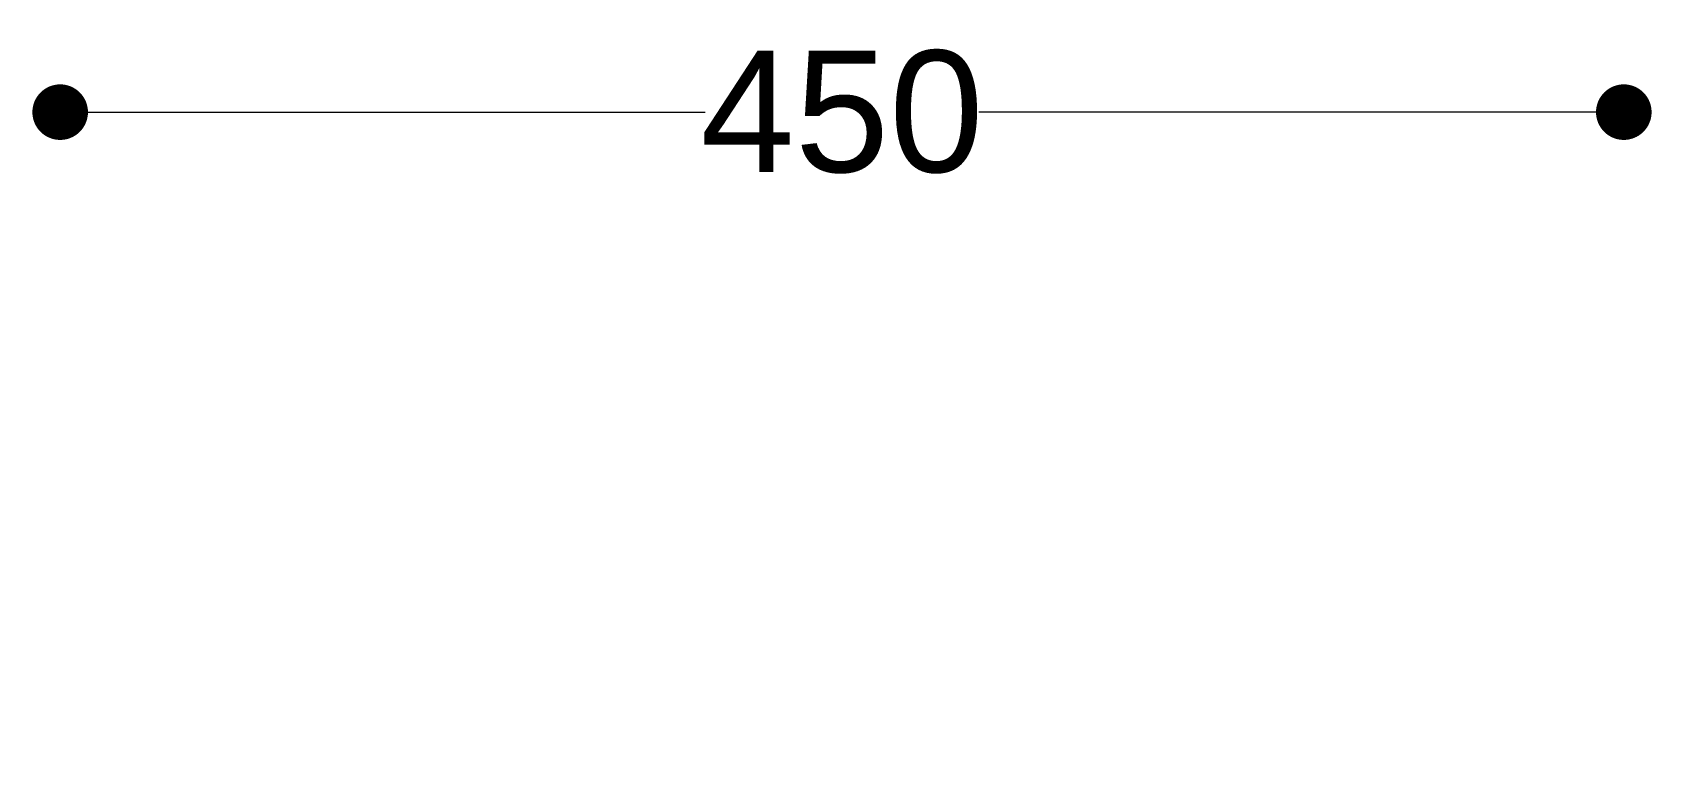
# Model space of a CAD drawing. Header units: millimetres. Extents: x 29385 to 32685, y 14499 to 19141.
# Drawn here: x 30527.1 to 30993.1, y 17054.8 to 17264.4 of the extents above; entities that cross this region are included whole.
import ezdxf

# ---------------------------------------------------------------- set-up
doc = ezdxf.new("R2010")
doc.units = ezdxf.units.MM
doc.header["$LTSCALE"] = 3
doc.layers.add('SzkicARTUR', color=7, linetype='Continuous', lineweight=35)
doc.styles.get("Standard").update_dxf_attribs({"font": 'arial.ttf'})
doc.dimstyles.new('MATEUSZ', dxfattribs={"dimtxt": 35, "dimasz": 16, "dimexe": 0.18, "dimexo": 0.0625, "dimgap": 0.09, "dimtad": 0, "dimdec": 0, "dimdsep": 46, "dimtxsty": 'Standard', "dimblk": 'DOT', "dimcen": 0.09, "dimse1": 1, "dimse2": 1, "dimadec": 0, "dimazin": 0, "dimtfac": 1, "dimtdec": 0, "dimtofl": 0, "dimtmove": 0, "dimatfit": 3, "dimfxl": 0, "dimtolj": 1, "dimtzin": 0, "dimlwd": 9, "dimlwe": 9, "dimarcsym": 0})

# ---------------------------------------------------------------- blocks, each defined once
blk = doc.blocks.new('_Dot')
at = {"color": 0, "linetype": 'ByBlock', "lineweight": -2}
blk.add_line((-0.5, 0), (-1, 0), dxfattribs=at)
at = {"color": 0, "linetype": 'ByBlock', "const_width": 0.5}
blk.add_lwpolyline([(-0.25, 0, 1), (0.25, 0, 1)], format="xyb", close=True, dxfattribs=at)
blk = doc.blocks.new('*D13')
at = {"layer": 'Defpoints', "color": 0}
for p in [(30985.1, 17241.48), (30535.1, 17021.48), (30985.1, 17021.48)]:
    blk.add_point(p, dxfattribs=at)
at = {"layer": 'SzkicARTUR', "color": 0, "lineweight": 9}
for p, q in [((30551.1, 17241.48), (30720.7, 17241.48)), ((30969.1, 17241.48), (30799.5, 17241.48))]:
    blk.add_line(p, q, dxfattribs=at)
at = {"layer": 'SzkicARTUR', "color": 0, "lineweight": 9, "xscale": 16, "yscale": 16, "zscale": 16, "rotation": 180}
blk.add_blockref('_Dot', (30535.1, 17241.48), dxfattribs=at)
at = {"layer": 'SzkicARTUR', "color": 0, "lineweight": 9, "xscale": 16, "yscale": 16, "zscale": 16}
blk.add_blockref('_Dot', (30985.1, 17241.48), dxfattribs=at)
at = {"layer": 'SzkicARTUR', "color": 0, "insert": (30760.1, 17241.48), "char_height": 35, "attachment_point": 5}
blk.add_mtext('\\A1;450', dxfattribs=at)

msp = doc.modelspace()

# ---------------------------------------------------------------- dimensions: what is measured, and where the dimension line sits
at = {"layer": 'SzkicARTUR'}
dim = msp.add_linear_dim(base=(30985.1, 17241.48), p1=(30535.1, 17021.48), p2=(30985.1, 17021.48), dimstyle='MATEUSZ', dxfattribs=at)
dim.commit()
dim.dimension.update_dxf_attribs({"geometry": '*D13', "text_midpoint": (30760.1, 17241.48)})

doc.saveas('drawing.dxf')
